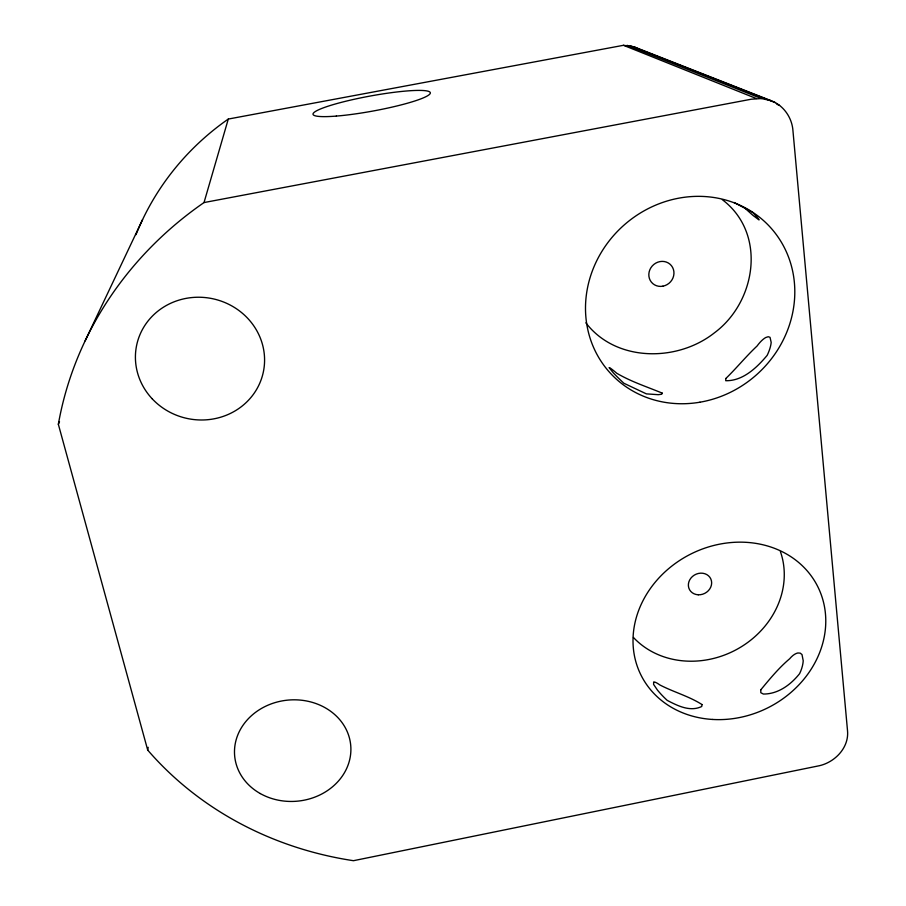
<?xml version="1.0" encoding="UTF-8"?>
<svg xmlns="http://www.w3.org/2000/svg" width="906" height="906" viewBox="0 0 906 906"><rect width="100%" height="100%" fill="white"/><g stroke="black" fill="none" stroke-linecap="round" stroke-linejoin="round"><path stroke-width="1.36" d="M136.002 234.665A259.943 251.03 -10.9 0 1 228.289 119.06L623.475 45.3L634.109 46.863L770.983 100.634C783.509 105.232 792.127 117.701 792.965 130.883L847.529 730.836C849.16 748.186 834.052 763.158 817.71 766.057L353.465 860.7A348.617 318.584 -12.8 0 1 147.712 750.1L148.176 747.314M147.712 750.1L58.346 424.28A356.975 332.298 -12.6 0 1 204.02 202.559L228.289 119.06M58.346 424.28L59.502 421.709M85.153 340.826L142.548 219.66M204.02 202.559L751.289 99.218L761.346 98.539L770.983 100.634M630.667 45.844L775.423 102.684M776.884 104.303L779.511 105.345M627.099 45.323L761.346 98.539M623.475 45.3L756.329 98.528M634.109 46.863L639.364 49.649M734.132 202.491L752.592 212.366A21.869 1.404 43.2 0 1 758.786 219.252L759.035 219.931L753.316 215.662A21.971 1.416 43.2 0 1 745.604 208.742M722.331 199.682C766.884 233.318 756.329 301.8 714.37 332.876C677.212 362.23 615.91 362.185 585.865 322.842M780.394 551.55A86.602 76.444 -27.1 0 1 739.33 647.96A86.602 76.444 -27.1 0 1 633.453 637.473M760.791 689.817L760.791 692.694L763.362 694.041C778.129 694.143 790.757 684.732 799.602 673.656A19.558 9.807 -66.6 0 0 803.226 660.814L802.003 654.562L800.225 653.135L797.835 652.977A19.638 9.887 -66.7 0 0 789.636 658.787C778.82 667.948 769.726 679.024 760.791 689.817M725.831 378.493L725.729 380.713C742.852 381.098 756.804 367.711 767.167 355.356A21.314 8.301 -61.5 0 0 771.187 342.411L770.021 337.304L768.209 336.726L765.729 337.53A21.416 8.381 -61.5 0 0 757.088 346.001C746.046 356.33 736.635 368.04 725.831 378.493M702.025 704.562L701.742 706.499C690.112 712.139 677.597 705.763 667.212 700.372A20.102 3.873 45.9 0 1 657.518 690.168L653.611 684.438L653.656 681.992A20.204 3.907 46 0 1 659.806 684.925C673.611 692.082 689.081 696.284 702.025 704.562M662.184 393.102L661.754 394.223L658.288 394.688L646.386 393.872L623.838 383.238A21.212 1.552 43.6 0 1 613.487 373.046L609.081 367.621L609.795 367.813A21.314 1.563 43.6 0 1 616.76 373.261C631.222 381.754 646.929 386.783 662.184 393.102M712.433 719.443A98.833 85.991 -26.7 0 0 820.043 591.641A98.833 85.991 -26.7 0 0 655.706 581.607A98.833 85.991 -26.7 0 0 712.433 719.443M699.93 402.207A108.256 99.954 -41.7 0 0 775.491 233.51A108.256 99.954 -41.7 0 0 595.015 264.416A108.256 99.954 -41.7 0 0 699.93 402.207M152.038 398.64A64.745 61.212 12.4 0 0 261.438 378.901A64.745 61.212 12.4 0 0 186.511 298.3A64.745 61.212 12.4 0 0 152.038 398.64M260.249 793.543A58.278 50.759 -5.3 0 0 350.769 752.784A58.278 50.759 -5.3 0 0 267.044 705.593A58.278 50.759 -5.3 0 0 260.249 793.543M336.341 116.081A59.603 7.622 -10.4 0 0 429.886 93.975A59.603 7.622 -10.4 0 0 348.867 100.498A59.603 7.622 -10.4 0 0 336.341 116.081M662.886 286.183A12.978 12.095 -43.2 0 0 671.448 265.696A12.978 12.095 -43.2 0 0 649.828 269.807A12.978 12.095 -43.2 0 0 662.886 286.183M698.254 594.789A11.925 10.521 -27.1 0 0 710.859 579.036A11.925 10.521 -27.1 0 0 690.916 578.096A11.925 10.521 -27.1 0 0 698.254 594.789"/></g></svg>
